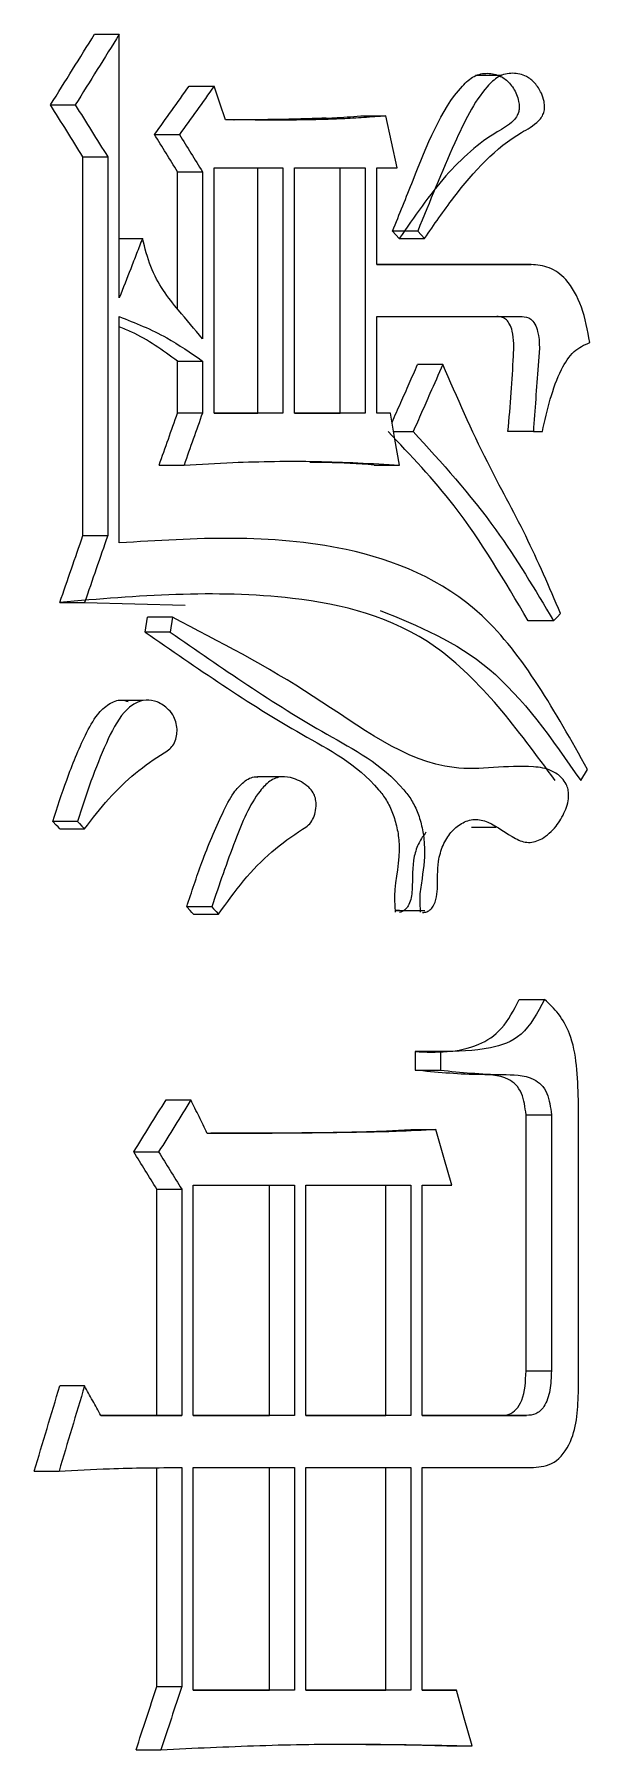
# Model space of a CAD drawing. Header units: millimetres. Extents: x 2379 to 4059, y 879 to 2067.
# Drawn here: x 3144.242 to 3145.862, y 1053.512 to 1058.509 of the extents above; entities that cross this region are included whole.
import ezdxf

# ---------------------------------------------------------------- set-up
doc = ezdxf.new("R2010")
doc.units = ezdxf.units.MM

msp = doc.modelspace()

# ---------------------------------------------------------------- linework, layer by layer
at = {"color": 7, "linetype": 'Continuous', "lineweight": 25}
for p, q in [((3144.418, 1058.5093), (3144.4904, 1058.5093)), ((3144.4904, 1057.7413), (3144.4904, 1058.5093)), ((3144.6938, 1058.3579), (3144.7666, 1058.3579)), ((3145.6043, 1058.389), (3145.5296, 1058.389)), ((3144.2897, 1058.3038), (3144.3619, 1058.3038)), ((3145.1944, 1058.2714), (3145.2678, 1058.2714)), ((3144.5931, 1058.2173), (3144.6657, 1058.2173)), ((3144.3843, 1058.1524), (3144.4566, 1058.1524)), ((3144.3843, 1057.049), (3144.3843, 1058.1524)), ((3144.4566, 1058.1524), (3144.4566, 1057.049)), ((3144.6603, 1058.1091), (3144.733, 1058.1091)), ((3144.6603, 1057.7091), (3144.6603, 1058.1091)), ((3144.733, 1058.1091), (3144.733, 1057.6223)), ((3144.7666, 1057.406), (3144.7666, 1058.1199)), ((3144.7666, 1058.1199), (3144.9677, 1058.1199)), ((3144.8947, 1057.406), (3144.8947, 1058.1199)), ((3144.9677, 1058.1199), (3144.9677, 1057.406)), ((3145.0011, 1057.406), (3145.0011, 1058.1199)), ((3145.0011, 1058.1199), (3145.2079, 1058.1199)), ((3145.1346, 1057.406), (3145.1346, 1058.1199)), ((3145.2079, 1058.1199), (3145.2079, 1057.406)), ((3145.2412, 1058.1199), (3145.3011, 1058.1199)), ((3145.2412, 1057.8387), (3145.2412, 1058.1199)), ((3144.4904, 1057.9144), (3144.5579, 1057.9144)), ((3145.3608, 1057.936), (3145.2873, 1057.936)), ((3145.3071, 1057.9144), (3145.2873, 1057.936)), ((3145.3608, 1057.936), (3145.3807, 1057.9144)), ((3145.6915, 1057.8387), (3145.2412, 1057.8387)), ((3145.2412, 1057.8387), (3145.6175, 1057.8387)), ((3145.6175, 1057.8387), (3145.6915, 1057.8387)), ((3144.4904, 1057.0274), (3144.4904, 1057.6871)), ((3145.2412, 1057.6872), (3145.6651, 1057.6872)), ((3145.2412, 1057.406), (3145.2412, 1057.6872)), ((3145.5914, 1057.6872), (3145.6653, 1057.6872)), ((3144.6603, 1057.5574), (3144.733, 1057.5574)), ((3144.6603, 1057.406), (3144.6603, 1057.5574)), ((3144.733, 1057.5574), (3144.733, 1057.406)), ((3145.4341, 1057.5474), (3145.3605, 1057.5474)), ((3144.733, 1057.406), (3144.6603, 1057.406)), ((3144.9677, 1057.406), (3144.7666, 1057.406)), ((3144.7666, 1057.406), (3144.8947, 1057.406)), ((3144.9677, 1057.406), (3144.8947, 1057.406)), ((3145.2079, 1057.406), (3145.0011, 1057.406)), ((3145.0011, 1057.406), (3145.1346, 1057.406)), ((3145.2079, 1057.406), (3145.1346, 1057.406)), ((3145.2811, 1057.406), (3145.2412, 1057.406)), ((3145.2811, 1057.406), (3145.2412, 1057.406)), ((3145.2906, 1057.3521), (3145.3476, 1057.3521)), ((3145.6981, 1057.3519), (3145.6241, 1057.3519)), ((3145.6981, 1057.3519), (3145.7244, 1057.3519)), ((3144.6066, 1057.2545), (3144.6792, 1057.2545)), ((3145.2342, 1057.2545), (3145.3077, 1057.2545)), ((3144.3843, 1057.049), (3144.4566, 1057.049)), ((3144.3168, 1056.8543), (3144.389, 1056.8543)), ((3144.389, 1056.8543), (3144.6823, 1056.8463)), ((3144.5662, 1056.7678), (3144.5729, 1056.811)), ((3144.6455, 1056.811), (3144.5729, 1056.811)), ((3144.6455, 1056.811), (3144.6388, 1056.7677)), ((3145.7573, 1056.8002), (3145.6833, 1056.8002)), ((3144.6388, 1056.7677), (3144.5662, 1056.7677)), ((3144.5603, 1056.5684), (3144.487, 1056.5684)), ((3144.9677, 1056.3465), (3144.8939, 1056.3465)), ((3145.8362, 1056.3351), (3145.8559, 1056.3675)), ((3144.3687, 1056.2161), (3144.2964, 1056.2161)), ((3144.3167, 1056.1945), (3144.389, 1056.1945)), ((3145.5177, 1056.1999), (3145.5896, 1056.1998)), ((3144.7598, 1055.9673), (3144.6871, 1055.9673)), ((3144.7072, 1055.9457), (3144.78, 1055.9457)), ((3145.3076, 1055.9565), (3145.3812, 1055.9565)), ((3145.657, 1055.6969), (3145.731, 1055.6969)), ((3145.4271, 1055.5454), (3145.3535, 1055.5454)), ((3145.3535, 1055.5454), (3145.3535, 1055.4913)), ((3145.4271, 1055.5454), (3145.4271, 1055.4913)), ((3145.3535, 1055.4913), (3145.4271, 1055.4913)), ((3144.6267, 1055.4048), (3144.6994, 1055.4048)), ((3145.8296, 1054.561), (3145.8296, 1055.4048)), ((3145.6767, 1055.3617), (3145.7507, 1055.3617)), ((3145.6767, 1054.6151), (3145.6767, 1055.3617)), ((3145.7507, 1055.3617), (3145.7507, 1054.6151)), ((3145.3403, 1055.3182), (3145.4139, 1055.3182)), ((3144.5326, 1055.2533), (3144.6051, 1055.2533)), ((3144.5998, 1055.1452), (3144.6725, 1055.1452)), ((3144.5998, 1054.4853), (3144.5998, 1055.1452)), ((3144.6725, 1055.1452), (3144.6725, 1054.4853)), ((3144.7061, 1054.4853), (3144.7061, 1055.156)), ((3144.7061, 1055.156), (3145.0011, 1055.156)), ((3144.9281, 1054.4853), (3144.9281, 1055.156)), ((3145.0011, 1055.156), (3145.0011, 1054.4853)), ((3145.0345, 1054.4853), (3145.0345, 1055.156)), ((3145.0345, 1055.156), (3145.3409, 1055.156)), ((3145.2674, 1054.4853), (3145.2674, 1055.156)), ((3145.3409, 1055.156), (3145.3409, 1054.4853)), ((3145.3741, 1055.156), (3145.4602, 1055.156)), ((3145.3741, 1054.4853), (3145.3741, 1055.156)), ((3145.6767, 1054.6151), (3145.7507, 1054.6151)), ((3144.389, 1054.5718), (3144.3167, 1054.5718)), ((3144.6725, 1054.4853), (3144.4364, 1054.4853)), ((3144.4364, 1054.4853), (3144.5998, 1054.4853)), ((3144.5998, 1054.4853), (3144.6725, 1054.4853)), ((3145.0011, 1054.4853), (3144.7061, 1054.4853)), ((3144.7061, 1054.4853), (3144.9281, 1054.4853)), ((3145.0011, 1054.4853), (3144.9281, 1054.4853)), ((3145.3409, 1054.4853), (3145.0345, 1054.4853)), ((3145.0345, 1054.4853), (3145.2674, 1054.4853)), ((3145.3409, 1054.4853), (3145.2674, 1054.4853)), ((3145.6783, 1054.4853), (3145.3741, 1054.4853)), ((3145.3741, 1054.4853), (3145.6043, 1054.4853)), ((3145.6043, 1054.4853), (3145.6783, 1054.4853)), ((3144.2423, 1054.323), (3144.3145, 1054.323)), ((3144.5998, 1053.6956), (3144.5998, 1054.3339)), ((3144.6725, 1054.3339), (3144.6725, 1053.6956)), ((3144.7061, 1053.6848), (3144.7061, 1054.3339)), ((3144.7061, 1054.3339), (3145.0011, 1054.3339)), ((3144.9281, 1053.6848), (3144.9281, 1054.3339)), ((3145.0011, 1054.3339), (3145.0011, 1053.6848)), ((3145.0345, 1053.6848), (3145.0345, 1054.3339)), ((3145.0345, 1054.3339), (3145.3409, 1054.3339)), ((3145.2674, 1053.6848), (3145.2674, 1054.3339)), ((3145.3409, 1054.3339), (3145.3409, 1053.6848)), ((3145.3741, 1054.3339), (3145.698, 1054.3339)), ((3145.3741, 1053.6848), (3145.3741, 1054.3339)), ((3144.5998, 1053.6956), (3144.6725, 1053.6956)), ((3145.0011, 1053.6848), (3144.7061, 1053.6848)), ((3144.7061, 1053.6848), (3144.9281, 1053.6848)), ((3145.0011, 1053.6848), (3144.9281, 1053.6848)), ((3145.3409, 1053.6848), (3145.0345, 1053.6848)), ((3145.0345, 1053.6848), (3145.2674, 1053.6848)), ((3145.3409, 1053.6848), (3145.2674, 1053.6848)), ((3145.4735, 1053.6848), (3145.3741, 1053.6848)), ((3145.3741, 1053.6848), (3145.3998, 1053.6848)), ((3145.3998, 1053.6848), (3145.4735, 1053.6848)), ((3144.5393, 1053.5118), (3144.6119, 1053.5118)), ((3145.4461, 1053.5226), (3145.5198, 1053.5226))]:
    msp.add_line(p, q, dxfattribs=at)
at = {"color": 7, "linetype": 'Continuous', "lineweight": 25, "flags": 128}
for points in [[(3144.8002, 1058.2606), (3144.7834, 1058.3092), (3144.7666, 1058.3579)], [(3145.3011, 1058.1199), (3145.2844, 1058.1957), (3145.2678, 1058.2714)], [(3145.3071, 1057.9144), (3145.334, 1057.9144), (3145.3573, 1057.9144), (3145.3807, 1057.9144)], [(3145.3077, 1057.2545), (3145.2944, 1057.3303), (3145.2811, 1057.406)], [(3145.7573, 1056.8002), (3145.7673, 1056.8112), (3145.7773, 1056.8221)], [(3144.3167, 1056.1945), (3144.3116, 1056.2), (3144.3064, 1056.2055), (3144.2965, 1056.2161)], [(3144.3687, 1056.2161), (3144.3739, 1056.2106), (3144.3814, 1056.2025), (3144.389, 1056.1945)], [(3144.7072, 1055.9457), (3144.7021, 1055.9512), (3144.697, 1055.9567), (3144.6871, 1055.9673)], [(3144.7598, 1055.9673), (3144.765, 1055.9618), (3144.7725, 1055.9538), (3144.78, 1055.9457)], [(3145.4602, 1055.156), (3145.4371, 1055.2371), (3145.4139, 1055.3182)], [(3145.5198, 1053.5226), (3145.4966, 1053.6037), (3145.4735, 1053.6848)]]:
    msp.add_lwpolyline(points, dxfattribs=at)
at = {"color": 7, "linetype": 'Continuous', "lineweight": 25}
for points, knots in [([(3144.2897, 1058.3038), (3144.3111, 1058.3381), (3144.3539, 1058.4066), (3144.3967, 1058.4751), (3144.418, 1058.5093)], [0, 0, 0, 0, 0.499999, 1, 1, 1, 1]), ([(3144.4904, 1058.5093), (3144.469, 1058.4751), (3144.4262, 1058.4066), (3144.3834, 1058.3381), (3144.3619, 1058.3038)], [0, 0, 0, 0, 0.5, 1, 1, 1, 1]), ([(3145.2873, 1057.936), (3145.3073, 1057.9851), (3145.3674, 1058.1328), (3145.4344, 1058.3073), (3145.5245, 1058.3909), (3145.5642, 1058.3983), (3145.6001, 1058.3908), (3145.6297, 1058.3689), (3145.6471, 1058.3412), (3145.6554, 1058.3159), (3145.6574, 1058.2984), (3145.6558, 1058.284), (3145.6502, 1058.2699), (3145.6304, 1058.2455), (3145.554, 1058.2065), (3145.4359, 1058.1017), (3145.3508, 1057.978), (3145.3071, 1057.9144)], [0, 0, 0, 0, 0.117084, 0.352421, 0.392033, 0.4319, 0.470231, 0.500102, 0.530093, 0.545391, 0.556909, 0.565721, 0.574545, 0.589616, 0.642212, 0.816089, 1, 1, 1, 1]), ([(3145.3807, 1057.9144), (3145.4085, 1057.9547), (3145.4923, 1058.0765), (3145.605, 1058.1962), (3145.7024, 1058.2438), (3145.7228, 1058.2682), (3145.7292, 1058.2813), (3145.7316, 1058.297), (3145.7294, 1058.3168), (3145.7205, 1058.3423), (3145.7032, 1058.369), (3145.6744, 1058.3907), (3145.6374, 1058.3988), (3145.5965, 1058.3899), (3145.5321, 1058.3284), (3145.4557, 1058.1694), (3145.3958, 1058.0221), (3145.3608, 1057.936)], [0, 0, 0, 0, 0.117023, 0.353532, 0.409689, 0.421913, 0.431957, 0.442101, 0.453679, 0.472075, 0.49977, 0.527462, 0.568321, 0.610802, 0.649012, 0.795156, 1, 1, 1, 1]), ([(3144.5931, 1058.2173), (3144.6099, 1058.2407), (3144.6435, 1058.2876), (3144.6771, 1058.3345), (3144.6938, 1058.3579)], [0, 0, 0, 0, 0.499999, 1, 1, 1, 1]), ([(3144.7666, 1058.3579), (3144.7498, 1058.3345), (3144.7162, 1058.2876), (3144.6826, 1058.2407), (3144.6657, 1058.2173)], [0, 0, 0, 0, 0.499999, 1, 1, 1, 1]), ([(3144.3843, 1058.1524), (3144.3685, 1058.1776), (3144.337, 1058.2281), (3144.3055, 1058.2786), (3144.2897, 1058.3038)], [0, 0, 0, 0, 0.5, 1, 1, 1, 1]), ([(3144.3619, 1058.3038), (3144.3777, 1058.2786), (3144.4093, 1058.2281), (3144.4409, 1058.1776), (3144.4566, 1058.1524)], [0, 0, 0, 0, 0.499999, 1, 1, 1, 1]), ([(3145.2678, 1058.2714), (3145.2465, 1058.2698), (3145.2145, 1058.2674), (3145.1718, 1058.2647), (3145.1398, 1058.2631), (3145.1157, 1058.2621), (3145.097, 1058.2615), (3145.0836, 1058.2611), (3145.0675, 1058.2607), (3145.0514, 1058.2603), (3145.038, 1058.2601), (3145.0246, 1058.2599), (3145.0112, 1058.2597), (3144.9951, 1058.2596), (3144.9791, 1058.2595), (3144.963, 1058.2594), (3144.9495, 1058.2594), (3144.9361, 1058.2594), (3144.9227, 1058.2595), (3144.9066, 1058.2596), (3144.8931, 1058.2596), (3144.8824, 1058.2597), (3144.8743, 1058.2598), (3144.8676, 1058.2599), (3144.8609, 1058.2599), (3144.8541, 1058.26), (3144.8461, 1058.2601), (3144.838, 1058.2601), (3144.8313, 1058.2602), (3144.8245, 1058.2603), (3144.8192, 1058.2603), (3144.8138, 1058.2604), (3144.8097, 1058.2604), (3144.8052, 1058.2605), (3144.802, 1058.2605), (3144.8002, 1058.2606)], [0, 0, 0, 0, 0.137495, 0.206243, 0.274991, 0.343739, 0.360926, 0.3953, 0.429674, 0.464048, 0.498422, 0.515609, 0.549982, 0.584356, 0.61873, 0.653104, 0.687478, 0.704665, 0.739038, 0.773412, 0.807786, 0.824973, 0.84216, 0.859347, 0.86794, 0.885127, 0.902314, 0.919501, 0.936688, 0.945281, 0.962468, 0.971061, 0.979655, 0.988248, 1, 1, 1, 1]), ([(3145.0936, 1058.2647), (3145.0939, 1058.2649), (3145.0944, 1058.2653), (3145.0548, 1058.2637), (3144.9664, 1058.2609), (3144.8894, 1058.2604), (3144.8471, 1058.2604), (3144.8289, 1058.2604), (3144.824, 1058.2604), (3144.8248, 1058.2604), (3144.8252, 1058.2603)], [0, 0, 0, 0, 0.052384, 0.110274, 0.515479, 0.735215, 0.874993, 0.913924, 0.954066, 1, 1, 1, 1]), ([(3145.0936, 1058.2647), (3145.1011, 1058.2651), (3145.1217, 1058.2663), (3145.1553, 1058.2686), (3145.1814, 1058.2704), (3145.1944, 1058.2714)], [0, 0, 0, 0, 0.222979, 0.611486, 1, 1, 1, 1]), ([(3144.6603, 1058.1091), (3144.6491, 1058.1271), (3144.6267, 1058.1632), (3144.6043, 1058.1993), (3144.5931, 1058.2173)], [0, 0, 0, 0, 0.5, 1, 1, 1, 1]), ([(3144.6657, 1058.2173), (3144.677, 1058.1993), (3144.6994, 1058.1632), (3144.7218, 1058.1271), (3144.733, 1058.1091)], [0, 0, 0, 0, 0.499999, 1, 1, 1, 1]), ([(3144.5579, 1057.9144), (3144.5522, 1057.8998), (3144.5408, 1057.8705), (3144.5183, 1057.8128), (3144.5015, 1057.7697), (3144.4904, 1057.7413)], [0, 0, 0, 0, 0.253937, 0.507874, 1, 1, 1, 1]), ([(3144.733, 1057.6223), (3144.7095, 1057.65), (3144.6707, 1057.6957), (3144.6174, 1057.7615), (3144.5795, 1057.8311), (3144.5652, 1057.8864), (3144.5579, 1057.9144)], [0, 0, 0, 0, 0.3349013, 0.5525999, 0.7736255, 1, 1, 1, 1]), ([(3145.8625, 1057.6115), (3145.856, 1057.6469), (3145.8433, 1057.7163), (3145.7998, 1057.7951), (3145.745, 1057.8342), (3145.7092, 1057.8372), (3145.6915, 1057.8387)], [0, 0, 0, 0, 0.292672, 0.574648, 0.788772, 1, 1, 1, 1]), ([(3144.4904, 1057.6871), (3144.5371, 1057.6686), (3144.6207, 1057.6354), (3144.6986, 1057.5813), (3144.733, 1057.5574)], [0, 0, 0, 0, 0.557901, 1, 1, 1, 1]), ([(3144.6603, 1057.5574), (3144.6167, 1057.5888), (3144.5618, 1057.6283), (3144.5027, 1057.6519), (3144.4904, 1057.6568)], [0, 0, 0, 0, 0.792726, 1, 1, 1, 1]), ([(3145.6241, 1057.3519), (3145.6275, 1057.3897), (3145.634, 1057.4628), (3145.639, 1057.5485), (3145.6416, 1057.6084), (3145.6387, 1057.6409), (3145.63, 1057.664), (3145.6202, 1057.6781), (3145.6068, 1057.6858), (3145.5969, 1057.6867), (3145.5912, 1057.6873)], [0, 0, 0, 0, 0.301012, 0.582195, 0.678316, 0.775434, 0.835729, 0.884225, 0.932949, 1, 1, 1, 1]), ([(3145.6651, 1057.6873), (3145.6739, 1057.6864), (3145.6881, 1057.685), (3145.7035, 1057.6658), (3145.7193, 1057.6215), (3145.7092, 1057.5108), (3145.7025, 1057.4151), (3145.6981, 1057.3519)], [0, 0, 0, 0, 0.100834, 0.16221, 0.226726, 0.489604, 1, 1, 1, 1]), ([(3145.7244, 1057.3519), (3145.7388, 1057.4155), (3145.7586, 1057.5033), (3145.8143, 1057.59), (3145.8466, 1057.6044), (3145.8625, 1057.6115)], [0, 0, 0, 0, 0.572425, 0.789887, 1, 1, 1, 1]), ([(3145.2859, 1057.3787), (3145.2944, 1057.398), (3145.3111, 1057.4357), (3145.3359, 1057.4918), (3145.3522, 1057.5286), (3145.3603, 1057.547)], [0, 0, 0, 0, 0.344069, 0.672034, 1, 1, 1, 1]), ([(3145.4339, 1057.547), (3145.4215, 1057.5189), (3145.4009, 1057.4723), (3145.3721, 1057.4073), (3145.3558, 1057.3705), (3145.3476, 1057.3521)], [0, 0, 0, 0, 0.433599, 0.716799, 1, 1, 1, 1]), ([(3145.7773, 1056.8221), (3145.7445, 1056.8986), (3145.6789, 1057.0514), (3145.551, 1057.2786), (3145.476, 1057.451), (3145.4342, 1057.547)], [0, 0, 0, 0, 0.306675, 0.613603, 1, 1, 1, 1]), ([(3144.6066, 1057.2545), (3144.6155, 1057.2798), (3144.6334, 1057.3303), (3144.6513, 1057.3807), (3144.6603, 1057.406)], [0, 0, 0, 0, 0.5, 1, 1, 1, 1]), ([(3145.6833, 1056.8002), (3145.6143, 1056.9171), (3145.4921, 1057.1239), (3145.3402, 1057.2829), (3145.2741, 1057.3521)], [0, 0, 0, 0, 0.564924, 1, 1, 1, 1]), ([(3145.3476, 1057.3521), (3145.4306, 1057.261), (3145.58, 1057.097), (3145.7028, 1056.8916), (3145.7573, 1056.8002)], [0, 0, 0, 0, 0.55543, 1, 1, 1, 1]), ([(3144.6792, 1057.2545), (3144.7267, 1057.2572), (3144.8556, 1057.2644), (3145.0655, 1057.2676), (3145.2269, 1057.2589), (3145.3077, 1057.2545)], [0, 0, 0, 0, 0.225447, 0.61244, 1, 1, 1, 1]), ([(3145.2342, 1057.2545), (3145.1873, 1057.2575), (3145.1248, 1057.2615), (3145.0619, 1057.262), (3145.0463, 1057.2622)], [0, 0, 0, 0, 0.75073, 1, 1, 1, 1]), ([(3144.3168, 1056.8543), (3144.328, 1056.8868), (3144.3505, 1056.9517), (3144.373, 1057.0166), (3144.3843, 1057.049)], [0, 0, 0, 0, 0.5, 1, 1, 1, 1]), ([(3145.8559, 1056.3675), (3145.7622, 1056.5354), (3145.5783, 1056.865), (3145.0724, 1057.0645), (3144.711, 1057.0415), (3144.4904, 1057.0274)], [0, 0, 0, 0, 0.287943, 0.565415, 1, 1, 1, 1]), ([(3145.7621, 1056.3351), (3145.6524, 1056.4837), (3145.4362, 1056.7769), (3144.9122, 1056.9044), (3144.5426, 1056.8733), (3144.3168, 1056.8543)], [0, 0, 0, 0, 0.285883, 0.56379, 1, 1, 1, 1]), ([(3145.375, 1055.9509), (3145.3793, 1055.9511), (3145.3878, 1055.9516), (3145.3994, 1055.9599), (3145.4088, 1055.9723), (3145.416, 1055.9928), (3145.4199, 1056.0361), (3145.4168, 1056.0909), (3145.4332, 1056.148), (3145.4569, 1056.1864), (3145.4887, 1056.2131), (3145.5265, 1056.2254), (3145.582, 1056.2126), (3145.6298, 1056.1703), (3145.6842, 1056.1507), (3145.7266, 1056.1638), (3145.763, 1056.1976), (3145.7874, 1056.2363), (3145.7986, 1056.2686), (3145.8017, 1056.2909), (3145.8, 1056.3099), (3145.7934, 1056.3275), (3145.7779, 1056.3477), (3145.746, 1056.3696), (3145.6395, 1056.3852), (3145.3973, 1056.3326), (3145.0569, 1056.5978), (3144.7829, 1056.7398), (3144.6455, 1056.811)], [0, 0, 0, 0, 0.006979, 0.013925, 0.020645, 0.027359, 0.039158, 0.068779, 0.087565, 0.106337, 0.125711, 0.147046, 0.168852, 0.216529, 0.237968, 0.259695, 0.286308, 0.307882, 0.318004, 0.326525, 0.332753, 0.33899, 0.348555, 0.366353, 0.396306, 0.524136, 0.761431, 1, 1, 1, 1]), ([(3145.2517, 1056.8307), (3145.3621, 1056.7858), (3145.5863, 1056.6944), (3145.7521, 1056.456), (3145.8362, 1056.3351)], [0, 0, 0, 0, 0.492709, 1, 1, 1, 1]), ([(3144.5662, 1056.7677), (3144.7163, 1056.6636), (3144.9417, 1056.5071), (3145.1918, 1056.3795), (3145.2704, 1056.2786), (3145.2884, 1056.2408), (3145.301, 1056.198), (3145.3134, 1056.1162), (3145.2902, 1056.0345), (3145.294, 1055.9677), (3145.2949, 1055.9519)], [0, 0, 0, 0, 0.492457, 0.740078, 0.770604, 0.801348, 0.832638, 0.86482, 0.96803, 1, 1, 1, 1]), ([(3144.6388, 1056.7677), (3144.7891, 1056.6636), (3145.0148, 1056.5071), (3145.2652, 1056.3795), (3145.3439, 1056.2786), (3145.3619, 1056.2408), (3145.3746, 1056.1979), (3145.3838, 1056.1334), (3145.3765, 1056.066), (3145.3651, 1056.0008), (3145.3674, 1055.9677), (3145.3684, 1055.9519)], [0, 0, 0, 0, 0.492538, 0.740191, 0.77071, 0.80144, 0.832707, 0.864862, 0.933359, 0.96806, 1, 1, 1, 1]), ([(3144.2964, 1056.2161), (3144.3095, 1056.2567), (3144.3375, 1056.3437), (3144.3805, 1056.4484), (3144.4217, 1056.5253), (3144.459, 1056.5598), (3144.4912, 1056.5734), (3144.5099, 1056.5674), (3144.516, 1056.5655)], [0, 0, 0, 0, 0.265466, 0.568966, 0.724314, 0.835589, 0.946942, 1, 1, 1, 1]), ([(3144.389, 1056.1945), (3144.412, 1056.2245), (3144.4814, 1056.315), (3144.5695, 1056.3852), (3144.6372, 1056.426), (3144.6501, 1056.4406), (3144.6571, 1056.4595), (3144.6595, 1056.4805), (3144.6575, 1056.5018), (3144.6492, 1056.5242), (3144.6303, 1056.5476), (3144.6025, 1056.5659), (3144.5684, 1056.5725), (3144.5349, 1056.5616), (3144.4909, 1056.5248), (3144.4499, 1056.4417), (3144.4065, 1056.3339), (3144.3813, 1056.2555), (3144.3687, 1056.2161)], [0, 0, 0, 0, 0.117103, 0.353724, 0.376614, 0.395602, 0.414782, 0.431323, 0.450524, 0.470069, 0.496423, 0.543443, 0.584386, 0.625263, 0.671715, 0.773941, 0.886489, 1, 1, 1, 1]), ([(3144.6871, 1055.9673), (3144.7013, 1056.0108), (3144.7323, 1056.1052), (3144.779, 1056.2153), (3144.8192, 1056.2964), (3144.8522, 1056.3328), (3144.878, 1056.3474), (3144.8921, 1056.3455), (3144.8942, 1056.3452)], [0, 0, 0, 0, 0.286915, 0.622528, 0.772296, 0.87694, 0.98188, 1, 1, 1, 1]), ([(3144.78, 1055.9457), (3144.8038, 1055.9792), (3144.8757, 1056.0806), (3144.969, 1056.16), (3145.0421, 1056.2038), (3145.0551, 1056.2211), (3145.0626, 1056.2425), (3145.0651, 1056.2644), (3145.0629, 1056.2845), (3145.0556, 1056.3022), (3145.0349, 1056.3254), (3145.0029, 1056.3418), (3144.9634, 1056.3497), (3144.9287, 1056.336), (3144.8761, 1056.28), (3144.8221, 1056.1495), (3144.7818, 1056.0317), (3144.7598, 1055.9673)], [0, 0, 0, 0, 0.118687, 0.359196, 0.382949, 0.402078, 0.421221, 0.441113, 0.455768, 0.470498, 0.490908, 0.548404, 0.590662, 0.633125, 0.674263, 0.821867, 1, 1, 1, 1]), ([(3145.3847, 1056.1847), (3145.3776, 1056.1749), (3145.3631, 1056.1551), (3145.3434, 1056.0987), (3145.3467, 1056.0418), (3145.3423, 1055.9944), (3145.337, 1055.9767), (3145.3301, 1055.9653), (3145.3234, 1055.9584), (3145.3158, 1055.9531), (3145.3102, 1055.9517), (3145.3076, 1055.951)], [0, 0, 0, 0, 0.15426, 0.313076, 0.663715, 0.74798, 0.82718, 0.867553, 0.910966, 0.957472, 1, 1, 1, 1]), ([(3145.3072, 1055.9565), (3145.3046, 1055.9565), (3145.3005, 1055.9565), (3145.2963, 1055.9565), (3145.295, 1055.9565), (3145.2949, 1055.9565), (3145.2949, 1055.9565), (3145.2975, 1055.9565), (3145.3145, 1055.9565), (3145.3385, 1055.9565), (3145.3636, 1055.9565), (3145.3808, 1055.9565)], [0, 0, 0, 0, 0.098322, 0.150223, 0.156042, 0.157925, 0.159189, 0.159644, 0.360233, 0.564728, 1, 1, 1, 1]), ([(3145.3535, 1055.5454), (3145.4161, 1055.5433), (3145.5037, 1055.5402), (3145.6101, 1055.6069), (3145.6411, 1055.6665), (3145.657, 1055.6969)], [0, 0, 0, 0, 0.552607, 0.772172, 1, 1, 1, 1]), ([(3145.731, 1055.6969), (3145.7101, 1055.6587), (3145.6691, 1055.5839), (3145.5549, 1055.5469), (3145.4756, 1055.546), (3145.4271, 1055.5454)], [0, 0, 0, 0, 0.287877, 0.565058, 1, 1, 1, 1]), ([(3145.8296, 1055.4048), (3145.8274, 1055.4729), (3145.8243, 1055.567), (3145.7733, 1055.658), (3145.745, 1055.684), (3145.731, 1055.6969)], [0, 0, 0, 0, 0.57016, 0.787713, 1, 1, 1, 1]), ([(3145.6767, 1055.3617), (3145.674, 1055.3835), (3145.6699, 1055.4174), (3145.6478, 1055.4509), (3145.6043, 1055.4794), (3145.5033, 1055.4765), (3145.413, 1055.4854), (3145.3535, 1055.4913)], [0, 0, 0, 0, 0.11952, 0.186238, 0.251201, 0.506978, 1, 1, 1, 1]), ([(3145.4271, 1055.4913), (3145.4867, 1055.4854), (3145.5771, 1055.4765), (3145.6783, 1055.4794), (3145.7218, 1055.4509), (3145.7439, 1055.4174), (3145.7481, 1055.3835), (3145.7507, 1055.3617)], [0, 0, 0, 0, 0.493123, 0.748949, 0.813909, 0.880596, 1, 1, 1, 1]), ([(3144.5326, 1055.2533), (3144.5483, 1055.2786), (3144.5797, 1055.3291), (3144.611, 1055.3795), (3144.6267, 1055.4048)], [0, 0, 0, 0, 0.499999, 1, 1, 1, 1]), ([(3144.6994, 1055.4048), (3144.6837, 1055.3795), (3144.6523, 1055.3291), (3144.6208, 1055.2786), (3144.6051, 1055.2533)], [0, 0, 0, 0, 0.499999, 1, 1, 1, 1]), ([(3144.7464, 1055.3074), (3144.7386, 1055.3237), (3144.7229, 1055.3561), (3144.7072, 1055.3886), (3144.6994, 1055.4048)], [0, 0, 0, 0, 0.5, 1, 1, 1, 1]), ([(3144.7463, 1055.3077), (3144.8, 1055.3078), (3144.8926, 1055.308), (3145.0041, 1055.3089), (3145.0718, 1055.3095), (3145.1056, 1055.3102), (3145.1298, 1055.3107), (3145.1829, 1055.3117), (3145.2547, 1055.3137), (3145.3167, 1055.317), (3145.3403, 1055.3182)], [0, 0, 0, 0, 0.269347, 0.464835, 0.56258, 0.611452, 0.635888, 0.68476, 0.880254, 1, 1, 1, 1]), ([(3145.4139, 1055.3182), (3145.3754, 1055.3163), (3145.3321, 1055.3141), (3145.2695, 1055.312), (3145.2068, 1055.3107), (3145.1295, 1055.3091), (3145.052, 1055.3087), (3145.0035, 1055.3083), (3144.9696, 1055.3081), (3144.9502, 1055.308), (3144.938, 1055.308), (3144.9283, 1055.3079), (3144.9186, 1055.3079), (3144.9089, 1055.3079), (3144.8967, 1055.3078), (3144.887, 1055.3078), (3144.8749, 1055.3077), (3144.8651, 1055.3077), (3144.853, 1055.3077), (3144.8432, 1055.3076), (3144.8335, 1055.3076), (3144.8238, 1055.3076), (3144.814, 1055.3076), (3144.8019, 1055.3075), (3144.7934, 1055.3075), (3144.7848, 1055.3075), (3144.78, 1055.3075), (3144.7739, 1055.3075), (3144.769, 1055.3075), (3144.7641, 1055.3075), (3144.7594, 1055.3075), (3144.7535, 1055.3074), (3144.7488, 1055.3074), (3144.7464, 1055.3074)], [0, 0, 0, 0, 0.174064, 0.195822, 0.282854, 0.456917, 0.543949, 0.63098, 0.674496, 0.696253, 0.718011, 0.72889, 0.739769, 0.761527, 0.772406, 0.794164, 0.805043, 0.8268, 0.837679, 0.859437, 0.870316, 0.881195, 0.902953, 0.913832, 0.93559, 0.941029, 0.951908, 0.957347, 0.968226, 0.973666, 0.979105, 0.989553, 1, 1, 1, 1]), ([(3144.5998, 1055.1452), (3144.5886, 1055.1632), (3144.5662, 1055.1993), (3144.5438, 1055.2353), (3144.5326, 1055.2533)], [0, 0, 0, 0, 0.5, 1, 1, 1, 1]), ([(3144.6051, 1055.2533), (3144.6163, 1055.2353), (3144.6388, 1055.1993), (3144.6612, 1055.1632), (3144.6725, 1055.1452)], [0, 0, 0, 0, 0.499999, 1, 1, 1, 1]), ([(3145.6043, 1054.4853), (3145.612, 1054.4858), (3145.6275, 1054.4869), (3145.6493, 1054.5016), (3145.6737, 1054.5423), (3145.6754, 1054.5849), (3145.6767, 1054.6151)], [0, 0, 0, 0, 0.177833, 0.357864, 0.544114, 1, 1, 1, 1]), ([(3145.7507, 1054.6151), (3145.7501, 1054.5963), (3145.749, 1054.5594), (3145.7333, 1054.5114), (3145.7057, 1054.4875), (3145.6874, 1054.4861), (3145.6783, 1054.4853)], [0, 0, 0, 0, 0.293264, 0.577264, 0.790624, 1, 1, 1, 1]), ([(3144.2423, 1054.323), (3144.2548, 1054.3645), (3144.2796, 1054.4474), (3144.3044, 1054.5304), (3144.3167, 1054.5718)], [0, 0, 0, 0, 0.5, 1, 1, 1, 1]), ([(3144.389, 1054.5718), (3144.3766, 1054.5304), (3144.3518, 1054.4474), (3144.3269, 1054.3645), (3144.3145, 1054.323)], [0, 0, 0, 0, 0.499999, 1, 1, 1, 1]), ([(3144.4364, 1054.4853), (3144.4285, 1054.4997), (3144.4127, 1054.5286), (3144.3969, 1054.5574), (3144.389, 1054.5718)], [0, 0, 0, 0, 0.500001, 1, 1, 1, 1]), ([(3145.698, 1054.3339), (3145.7188, 1054.3359), (3145.7609, 1054.3401), (3145.809, 1054.4017), (3145.8274, 1054.4825), (3145.8289, 1054.5347), (3145.8296, 1054.561)], [0, 0, 0, 0, 0.266734, 0.54095, 0.768753, 1, 1, 1, 1]), ([(3144.3145, 1054.323), (3144.3636, 1054.3258), (3144.4479, 1054.3306), (3144.5672, 1054.3331), (3144.6374, 1054.3336), (3144.6725, 1054.3339)], [0, 0, 0, 0, 0.41049, 0.705225, 1, 1, 1, 1]), ([(3144.5393, 1053.5118), (3144.5494, 1053.5424), (3144.5696, 1053.6037), (3144.5897, 1053.665), (3144.5998, 1053.6956)], [0, 0, 0, 0, 0.4999999, 1, 1, 1, 1]), ([(3144.6725, 1053.6956), (3144.6624, 1053.665), (3144.6422, 1053.6037), (3144.622, 1053.5424), (3144.6119, 1053.5118)], [0, 0, 0, 0, 0.5, 1, 1, 1, 1]), ([(3144.6119, 1053.5118), (3144.66, 1053.514), (3144.8043, 1053.5207), (3145.0279, 1053.5288), (3145.2825, 1053.5279), (3145.4407, 1053.5243), (3145.5198, 1053.5226)], [0, 0, 0, 0, 0.157705, 0.473128, 0.736533, 1, 1, 1, 1]), ([(3145.4461, 1053.5226), (3145.3988, 1053.5237), (3145.3155, 1053.5258), (3145.2317, 1053.5262), (3145.1956, 1053.5264)], [0, 0, 0, 0, 0.568277, 1, 1, 1, 1])]:
    msp.add_open_spline(points, degree=3, knots=knots, dxfattribs=at)
for points in [[(3144.733, 1057.406), (3144.724, 1057.3807), (3144.7061, 1057.3303), (3144.6882, 1057.2798), (3144.6792, 1057.2545)], [(3144.4566, 1057.049), (3144.4454, 1057.0166), (3144.4229, 1056.9517), (3144.4003, 1056.8868), (3144.389, 1056.8543)]]:
    msp.add_open_spline(points, degree=3, dxfattribs=at)

doc.saveas('drawing.dxf')
